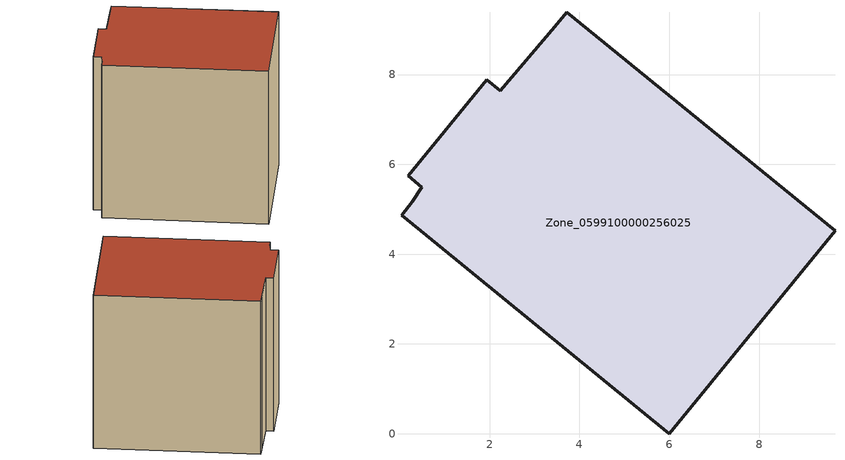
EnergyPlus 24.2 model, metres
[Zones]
Zone_0599100000256025
 floor ground (C_G): 0.28,5.16 0.49,5.49 0.19,5.74 1.94,7.88 2.24,7.64 3.45,9.06 3.72,9.39 9.69,4.52 6,0 0.04,4.87 z0
 wall outside (C_F): 1.94,7.88 0.19,5.74 0.49,5.49 0.28,5.16 0.04,4.87 6,0 9.69,4.52 3.72,9.39 3.45,9.06 2.24,7.64 1.94,7.88 z0:7.93
 roof outside (C_R): 0.49,5.49 0.28,5.16 0.04,4.87 6,0 9.69,4.52 3.72,9.39 3.45,9.06 2.24,7.64 1.94,7.88 0.19,5.74 z7.93
[BUILDING]
Pand.0599100000256025: North Axis=0; Terrain=City; Loads Convergence Tolerance Value=0.04; Temperature Convergence Tolerance Value=0.4; Solar Distribution=FullExterior; Maximum Number of Warmup Days=25; Minimum Number of Warmup Days=1
[Site:Location]
Rotterdam.The.Hague.AP_ZH_NLD Design_Conditions: Latitude=51.96; Longitude=4.45; Time Zone=1; Elevation=-4.5
[SITE:GROUNDTEMPERATURE:BUILDINGSURFACE]
18, 18, 18, 18, 18, 18, 18, 18, 18, 18, 18, 18
[MATERIAL] Thermal Absorptance=0.9; Solar Absorptance=0.7; Visible Absorptance=0.7
Name | Roughness | Thickness | Conductivity | Density | Specific Heat
G.TC.1946-1964 | MediumSmooth | 0.15 | 1 | 540 | 1210
F.TC.1946-1964 | Rough | 0.3 | 0.857143 | 1920 | 840
R.TC.1946-1964 | MediumRough | 0.2 | 0.235294 | 1500 | 1000
[CONSTRUCTION]
C_G: G.TC.1946-1964
C_F: F.TC.1946-1964
C_R: R.TC.1946-1964
[ZONE]
Zone_0599100000256025: Type=1; Multiplier=1; Ceiling Height=Autocalculate; Volume=Autocalculate; Floor Area=autocalculate; Part of Total Floor Area=Yes
[ZONEINFILTRATION:DESIGNFLOWRATE]
Infil_Zone_0599100000256025: Zone or ZoneList or Space or SpaceList=Zone_0599100000256025; Schedule=AlwaysOn; Design Flow Rate Calculation Method=Flow/Area; Flow Rate per Floor Area=0.003; Constant Term Coefficient=1; Temperature Term Coefficient=0; Velocity Term Coefficient=0; Velocity Squared Term Coefficient=0
[HVACTEMPLATE:ZONE:IDEALLOADSAIRSYSTEM]
Zone_0599100000256025: Maximum Heating Supply Air Temperature=50; Minimum Cooling Supply Air Temperature=13; Maximum Heating Supply Air Humidity Ratio=0.0156; Minimum Cooling Supply Air Humidity Ratio=0.0077; Heating Limit=NoLimit; Cooling Limit=NoLimit; Dehumidification Control Type=ConstantSensibleHeatRatio; Cooling Sensible Heat Ratio=0.7; Dehumidification Setpoint=60; Humidification Control Type=None; Humidification Setpoint=30; Outdoor Air Method=None; Outdoor Air Flow Rate per Person=0.00944; Outdoor Air Flow Rate per Zone Floor Area=0; Outdoor Air Flow Rate per Zone=0; Demand Controlled Ventilation Type=None; Outdoor Air Economizer Type=NoEconomizer; Heat Recovery Type=None; Sensible Heat Recovery Effectiveness=0.7; Latent Heat Recovery Effectiveness=0.65
[ZONECONTROL:THERMOSTAT]
ThermostatControl_Zone_0599100000256025: Zone or ZoneList=Zone_0599100000256025; Control Type Schedule=DualSetpointControlType; Control 1=Thermostat_Zone_0599100000256025; Temperature Difference Between Cutout And Setpoint=0
[THERMOSTATSETPOINT:DUALSETPOINT]
Thermostat_Zone_0599100000256025: Heating Setpoint Temperature Schedule=HeatingSetpoint_Zone_0599100000256025; Cooling Setpoint Temperature Schedule=CoolingSetpoint_Zone_0599100000256025
[SCHEDULE:COMPACT]
HeatingSetpoint_Zone_0599100000256025: Through: 12/31, For: AllDays, Until: 24:00, 21
CoolingSetpoint_Zone_0599100000256025: Through: 12/31, For: AllDays, Until: 24:00, 24
DualSetpointControlType: Through: 12/31, For: AllDays, Until: 24:00, 4
AlwaysOn: Through: 12/31, For: AllDays, Until: 24:00, 1
